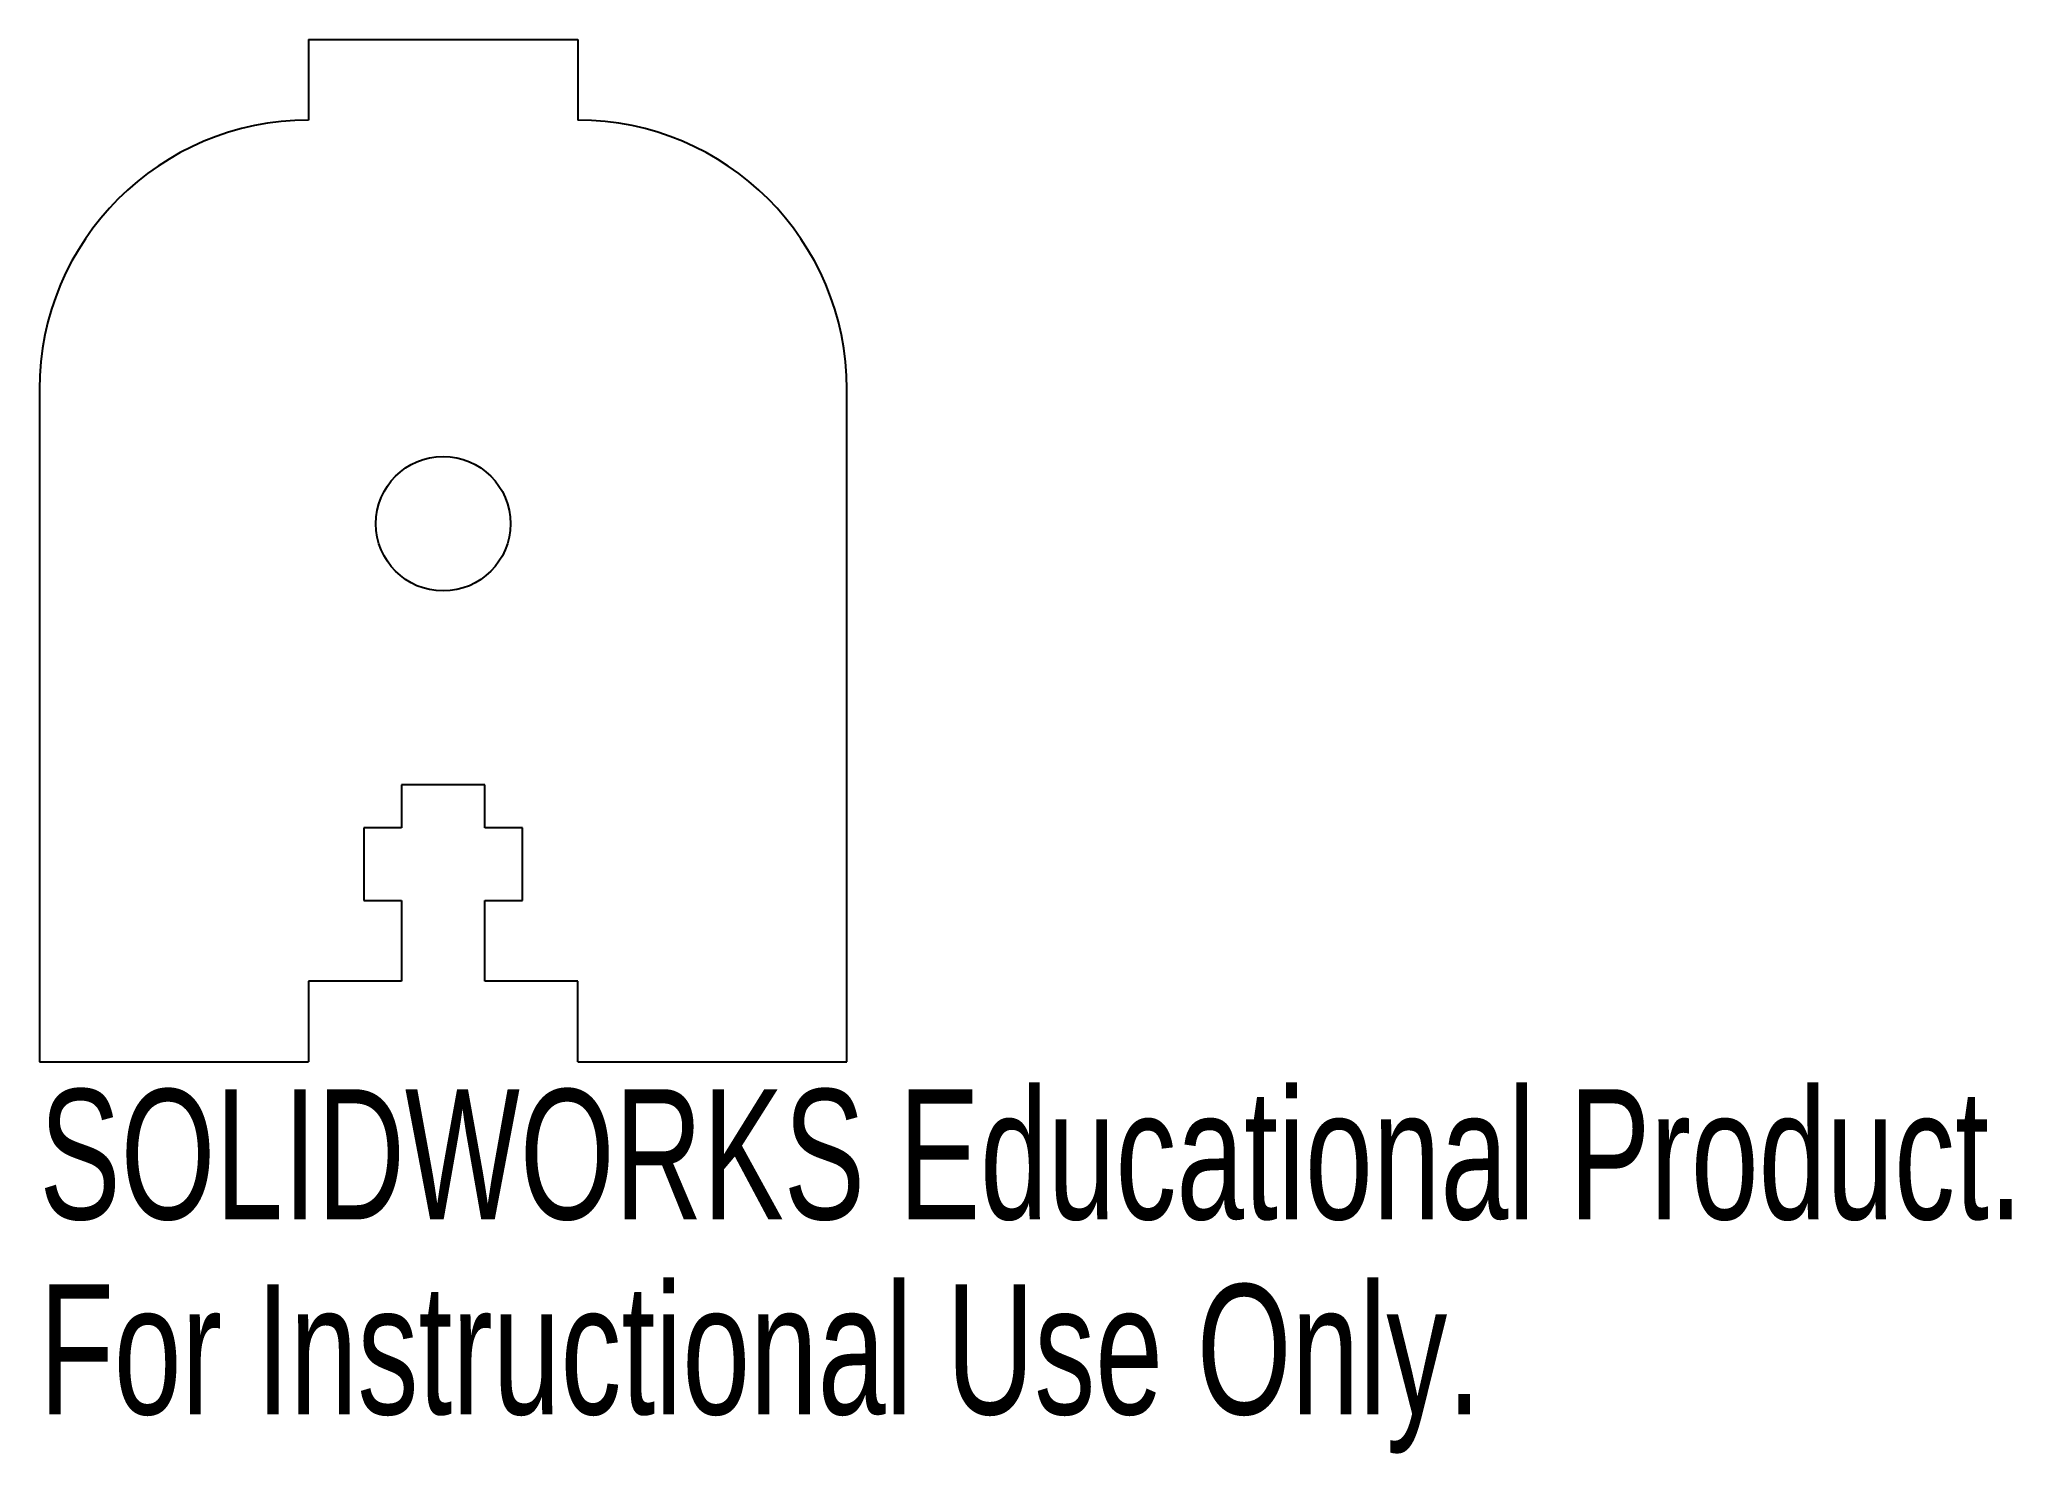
# Model space of a CAD drawing. Header units: millimetres. Extents: x 0 to 73.3, y -14.6 to 38.
import ezdxf

# ---------------------------------------------------------------- set-up
doc = ezdxf.new("R2010")
doc.units = ezdxf.units.MM
doc.styles.add('SLDTEXTSTYLE0', font='TXT', dxfattribs={"width": 0.7})

msp = doc.modelspace()

# ---------------------------------------------------------------- linework, layer by layer
at = {"color": 7, "linetype": 'Continuous', "lineweight": 25}
for p, q in [((10, 38), (20, 38)), ((10, 38), (10, 35)), ((20, 38), (20, 35)), ((0, 25), (0, 0)), ((30, 0), (30, 25)), ((13.45, 10.3), (13.45, 8.7)), ((16.55, 10.3), (13.45, 10.3)), ((16.55, 8.7), (16.55, 10.3)), ((12.05, 8.7), (12.05, 6)), ((13.45, 8.7), (12.05, 8.7)), ((17.95, 8.7), (16.55, 8.7)), ((17.95, 6), (17.95, 8.7)), ((12.05, 6), (13.45, 6)), ((13.45, 6), (13.45, 3)), ((16.55, 6), (17.95, 6)), ((16.55, 3), (16.55, 6)), ((13.45, 3), (10, 3)), ((10, 3), (10, 0)), ((20, 3), (16.55, 3)), ((20, 0), (20, 3)), ((0, 0), (10, 0)), ((20, 0), (30, 0))]:
    msp.add_line(p, q, dxfattribs=at)
msp.add_circle((15, 20), 2.5, dxfattribs=at)
for centre, start, end in [((10, 25), 90, 180), ((20, 25), 0, 90)]:
    msp.add_arc(centre, 10, start, end, dxfattribs=at)

# ---------------------------------------------------------------- texts
at = {"color": 7, "linetype": 'Continuous', "char_height": 4.83362, "attachment_point": 1, "style": 'SLDTEXTSTYLE0'}
for s, insert in [('SOLIDWORKS Educational Product.', (0, -1.02)), ('For Instructional Use Only.', (0, -8.27))]:
    msp.add_mtext(s, dxfattribs=dict(at, insert=insert))

doc.saveas('drawing.dxf')
